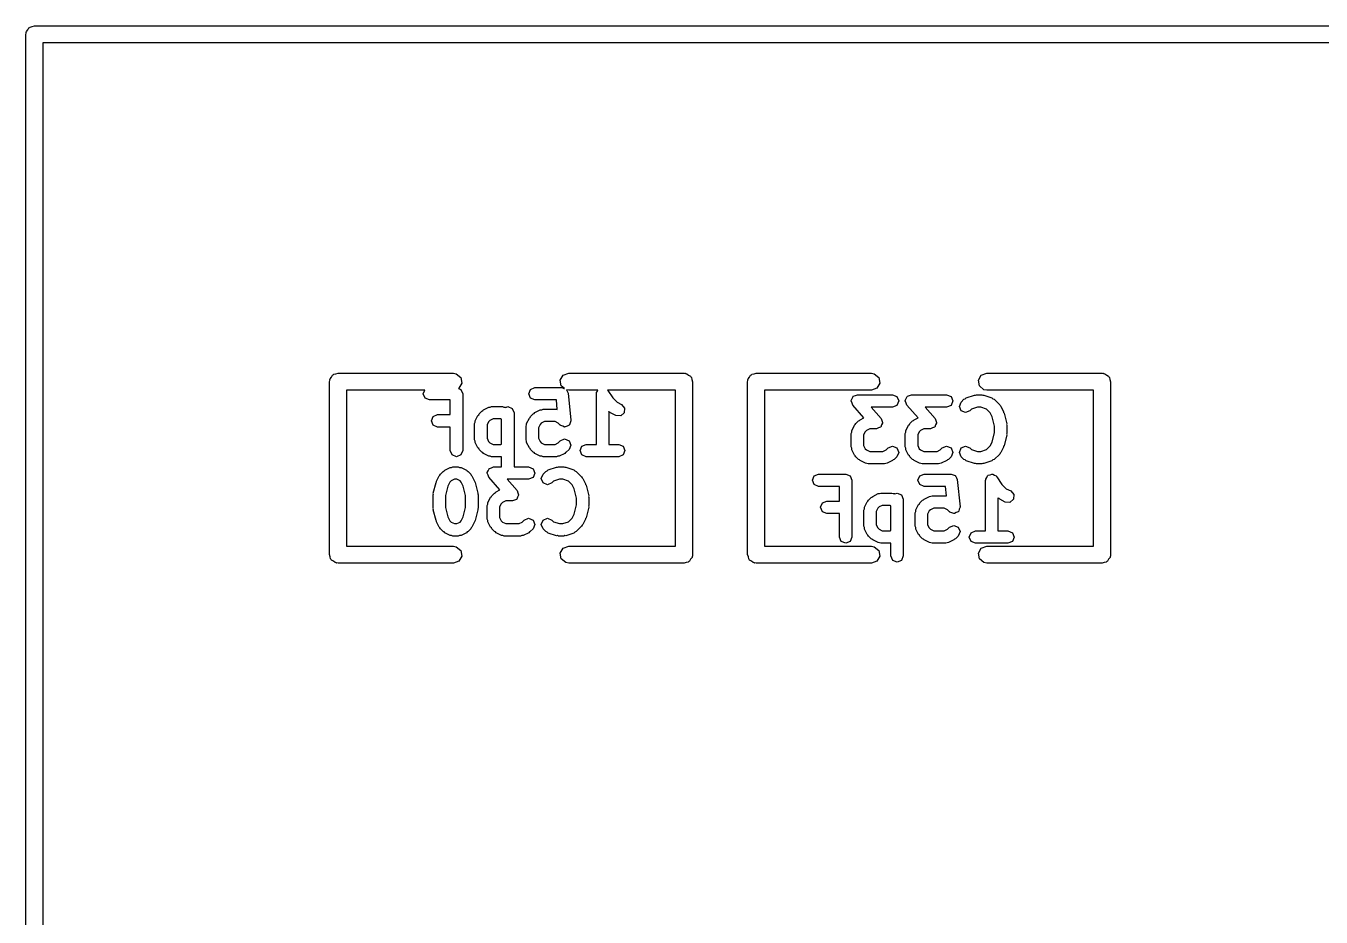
# Model space of a CAD drawing. Extents: x 0.04 to 3.57, y 0.34 to 1.61.
# Drawn here: x 1.8317 to 2.281, y 1.2993 to 1.6084 of the extents above; entities that cross this region are included whole.
import ezdxf

# ---------------------------------------------------------------- set-up
doc = ezdxf.new("R2010")
doc.units = 0
doc.header["$MEASUREMENT"] = 0
doc.layers.add('BLACK', color=7, linetype='CONTINUOUS')

msp = doc.modelspace()

# ---------------------------------------------------------------- linework, layer by layer
at = {"layer": 'BLACK', "linetype": 'CONTINUOUS'}
for p, q in [((1.83396, 1.60816), (1.83469, 1.60843)), ((1.83469, 1.60843), (3.56697, 1.60843)), ((1.83173, 1.60547), (1.8318, 1.60586)), ((1.83173, 0.40469), (1.83173, 1.60547)), ((1.83178, 1.60599), (1.83184, 1.6061)), ((1.8318, 1.60586), (1.83178, 1.60599)), ((1.83184, 1.6061), (1.83191, 1.60648)), ((1.83191, 1.60648), (1.8324, 1.60707)), ((1.8324, 1.60707), (1.83279, 1.60773)), ((1.83279, 1.60773), (1.83304, 1.60783)), ((1.83304, 1.60783), (1.83321, 1.60803)), ((1.83321, 1.60803), (1.83396, 1.60816)), ((1.83764, 1.60252), (1.83764, 0.40764)), ((3.56402, 1.60252), (1.83764, 1.60252)), ((1.93772, 1.4866), (1.9381, 1.48726)), ((1.9381, 1.48726), (1.93835, 1.48735)), ((1.93835, 1.48735), (1.93852, 1.48756)), ((1.93852, 1.48756), (1.93928, 1.48769)), ((1.93928, 1.48769), (1.94, 1.48795)), ((1.94, 1.48795), (1.98, 1.48795)), ((1.98, 1.48795), (1.98101, 1.48777)), ((1.98101, 1.48777), (1.98256, 1.48648)), ((2.01709, 1.48551), (2.0181, 1.48726)), ((2.0181, 1.48726), (2.02, 1.48795)), ((2.02, 1.48795), (2.06, 1.48795)), ((2.06, 1.48795), (2.06038, 1.48789)), ((2.06038, 1.48789), (2.06051, 1.48791)), ((2.06051, 1.48791), (2.06063, 1.48784)), ((2.06063, 1.48784), (2.06101, 1.48777)), ((2.06101, 1.48777), (2.0616, 1.48728)), ((2.0616, 1.48728), (2.06226, 1.4869)), ((2.08272, 1.4866), (2.0831, 1.48726)), ((2.0831, 1.48726), (2.08335, 1.48735)), ((2.08335, 1.48735), (2.08352, 1.48756)), ((2.08352, 1.48756), (2.08428, 1.48769)), ((2.08428, 1.48769), (2.085, 1.48795)), ((2.085, 1.48795), (2.125, 1.48795)), ((2.125, 1.48795), (2.12601, 1.48777)), ((2.12601, 1.48777), (2.12756, 1.48648)), ((2.16209, 1.48551), (2.1631, 1.48726)), ((2.1631, 1.48726), (2.165, 1.48795)), ((2.165, 1.48795), (2.205, 1.48795)), ((2.205, 1.48795), (2.20538, 1.48789)), ((2.20538, 1.48789), (2.20551, 1.48791)), ((2.20551, 1.48791), (2.20563, 1.48784)), ((2.20563, 1.48784), (2.20601, 1.48777)), ((2.20601, 1.48777), (2.2066, 1.48728)), ((2.2066, 1.48728), (2.20726, 1.4869)), ((1.93705, 1.485), (1.93711, 1.48538)), ((1.93705, 1.425), (1.93705, 1.485)), ((1.93709, 1.48551), (1.93716, 1.48563)), ((1.93711, 1.48538), (1.93709, 1.48551)), ((1.93716, 1.48563), (1.93723, 1.48601)), ((1.93723, 1.48601), (1.93772, 1.4866)), ((1.9819, 1.48274), (1.98175, 1.48268)), ((1.98175, 1.48268), (1.9826, 1.48233)), ((1.98291, 1.48449), (1.9819, 1.48274)), ((1.98256, 1.48648), (1.98291, 1.48449)), ((2.00676, 1.48233), (2.00828, 1.48296)), ((2.00828, 1.48296), (2.01766, 1.48296)), ((2.01744, 1.48352), (2.01709, 1.48551)), ((2.01851, 1.48263), (2.01744, 1.48352)), ((2.01766, 1.48296), (2.01833, 1.48268)), ((2.01833, 1.48268), (2.01851, 1.48263)), ((2.06226, 1.4869), (2.06235, 1.48665)), ((2.06235, 1.48665), (2.06256, 1.48648)), ((2.06256, 1.48648), (2.06269, 1.48572)), ((2.06269, 1.48572), (2.06295, 1.485)), ((2.06295, 1.485), (2.06295, 1.425)), ((2.08205, 1.485), (2.08211, 1.48538)), ((2.08205, 1.425), (2.08205, 1.485)), ((2.08209, 1.48551), (2.08216, 1.48563)), ((2.08211, 1.48538), (2.08209, 1.48551)), ((2.08216, 1.48563), (2.08223, 1.48601)), ((2.08223, 1.48601), (2.08272, 1.4866)), ((2.1269, 1.48274), (2.125, 1.48205)), ((2.12791, 1.48449), (2.1269, 1.48274)), ((2.12756, 1.48648), (2.12791, 1.48449)), ((2.16244, 1.48352), (2.16209, 1.48551)), ((2.16399, 1.48223), (2.16244, 1.48352)), ((2.20726, 1.4869), (2.20735, 1.48665)), ((2.20735, 1.48665), (2.20756, 1.48648)), ((2.20756, 1.48648), (2.20769, 1.48572)), ((2.20769, 1.48572), (2.20795, 1.485)), ((2.20795, 1.485), (2.20795, 1.425)), ((1.97006, 1.48205), (1.94295, 1.48205)), ((1.94295, 1.48205), (1.94295, 1.42795)), ((1.96955, 1.48081), (1.97006, 1.48205)), ((1.97018, 1.47929), (1.96955, 1.48081)), ((1.9717, 1.47866), (1.97018, 1.47929)), ((1.97893, 1.47866), (1.9717, 1.47866)), ((1.97893, 1.47358), (1.97893, 1.47866)), ((1.9826, 1.48233), (1.98323, 1.48081)), ((1.98323, 1.48081), (1.98323, 1.46111)), ((2.00613, 1.48081), (2.00676, 1.48233)), ((2.00676, 1.47929), (2.00613, 1.48081)), ((2.00828, 1.47866), (2.00676, 1.47929)), ((2.01572, 1.47866), (2.00828, 1.47866)), ((2.01605, 1.47535), (2.01572, 1.47866)), ((2.02, 1.48205), (2.01925, 1.48218)), ((2.01925, 1.48218), (2.01946, 1.48166)), ((2.01946, 1.48166), (2.0198, 1.48102)), ((2.0198, 1.48102), (2.02074, 1.47164)), ((2.0301, 1.48205), (2.02, 1.48205)), ((2.02959, 1.48081), (2.02967, 1.48101)), ((2.02959, 1.46326), (2.02959, 1.48081)), ((2.02963, 1.48123), (2.02998, 1.48175)), ((2.02967, 1.48101), (2.02963, 1.48123)), ((2.02998, 1.48175), (2.0301, 1.48205)), ((2.05705, 1.48205), (2.03346, 1.48205)), ((2.03346, 1.48205), (2.03352, 1.482)), ((2.03352, 1.482), (2.03528, 1.47937)), ((2.03528, 1.47937), (2.03676, 1.47789)), ((2.05705, 1.42795), (2.05705, 1.48205)), ((2.125, 1.48205), (2.08795, 1.48205)), ((2.08795, 1.48205), (2.08795, 1.42795)), ((2.11799, 1.47831), (2.11802, 1.47838)), ((2.11828, 1.47761), (2.11799, 1.47831)), ((2.118, 1.47845), (2.11833, 1.47913)), ((2.11802, 1.47838), (2.118, 1.47845)), ((2.11833, 1.47913), (2.11862, 1.47983)), ((2.11862, 1.47983), (2.11869, 1.47986)), ((2.11869, 1.47986), (2.11872, 1.47993)), ((2.11872, 1.47993), (2.11944, 1.48017)), ((2.11944, 1.48017), (2.12014, 1.48046)), ((2.12014, 1.48046), (2.13234, 1.48046)), ((2.13234, 1.48046), (2.13386, 1.47983)), ((2.13386, 1.47983), (2.13449, 1.47831)), ((2.13449, 1.47831), (2.13386, 1.47679)), ((2.13675, 1.47831), (2.13678, 1.47838)), ((2.13704, 1.47761), (2.13675, 1.47831)), ((2.13676, 1.47845), (2.13709, 1.47913)), ((2.13678, 1.47838), (2.13676, 1.47845)), ((2.13709, 1.47913), (2.13738, 1.47983)), ((2.13738, 1.47983), (2.13745, 1.47986)), ((2.13745, 1.47986), (2.13749, 1.47993)), ((2.13749, 1.47993), (2.1382, 1.48017)), ((2.1382, 1.48017), (2.1389, 1.48046)), ((2.1389, 1.48046), (2.1511, 1.48046)), ((2.1511, 1.48046), (2.15262, 1.47983)), ((2.15262, 1.47983), (2.15325, 1.47831)), ((2.15325, 1.47831), (2.15262, 1.47679)), ((2.15614, 1.47795), (2.15708, 1.47889)), ((2.15708, 1.47889), (2.15754, 1.47908)), ((2.15754, 1.47908), (2.15792, 1.47941)), ((2.15792, 1.47941), (2.16074, 1.48035)), ((2.16074, 1.48035), (2.16109, 1.48032)), ((2.16109, 1.48032), (2.16142, 1.48046)), ((2.16142, 1.48046), (2.16329, 1.48046)), ((2.16329, 1.48046), (2.16362, 1.48032)), ((2.16362, 1.48032), (2.16397, 1.48035)), ((2.16397, 1.48035), (2.16679, 1.47941)), ((2.165, 1.48205), (2.16399, 1.48223)), ((2.20205, 1.48205), (2.165, 1.48205)), ((2.16679, 1.47941), (2.16717, 1.47908)), ((2.16717, 1.47908), (2.16763, 1.47889)), ((2.16763, 1.47889), (2.1695, 1.47702)), ((2.20205, 1.42795), (2.20205, 1.48205)), ((1.97299, 1.47295), (1.97451, 1.47358)), ((1.97451, 1.47358), (1.97893, 1.47358)), ((1.98854, 1.47333), (1.9888, 1.47356)), ((1.9888, 1.47356), (1.98894, 1.47389)), ((1.98894, 1.47389), (1.98988, 1.47483)), ((1.98988, 1.47483), (1.9902, 1.47496)), ((1.9902, 1.47496), (1.99044, 1.47523)), ((1.99044, 1.47523), (1.99231, 1.47617)), ((1.99231, 1.47617), (1.99281, 1.4762)), ((1.99281, 1.4762), (1.99327, 1.47639)), ((1.99327, 1.47639), (1.99703, 1.47639)), ((1.99703, 1.47639), (1.99749, 1.4762)), ((1.99749, 1.4762), (1.99799, 1.47617)), ((1.99799, 1.47617), (1.99815, 1.47608)), ((1.99815, 1.47608), (1.9989, 1.47639)), ((1.9989, 1.47639), (2.00042, 1.47576)), ((2.00042, 1.47576), (2.00105, 1.47424)), ((2.00105, 1.47424), (2.00105, 1.45546)), ((2.00676, 1.47295), (2.0077, 1.47389)), ((2.0077, 1.47389), (2.00803, 1.47402)), ((2.00803, 1.47402), (2.00826, 1.47429)), ((2.00826, 1.47429), (2.01014, 1.47523)), ((2.01014, 1.47523), (2.01064, 1.47526)), ((2.01064, 1.47526), (2.0111, 1.47546)), ((2.0111, 1.47546), (2.01579, 1.47546)), ((2.01579, 1.47546), (2.01605, 1.47535)), ((2.03397, 1.4746), (2.03389, 1.47468)), ((2.03389, 1.47468), (2.03389, 1.46326)), ((2.03429, 1.47446), (2.03397, 1.4746)), ((2.03453, 1.4742), (2.03429, 1.47446)), ((2.0364, 1.47326), (2.03453, 1.4742)), ((2.03676, 1.47789), (2.03833, 1.4771)), ((2.03929, 1.47422), (2.03804, 1.47314)), ((2.03833, 1.4771), (2.0394, 1.47586)), ((2.0394, 1.47586), (2.03929, 1.47422)), ((2.11852, 1.47689), (2.11828, 1.47761)), ((2.1224, 1.47246), (2.11852, 1.47689)), ((2.13234, 1.47616), (2.12488, 1.47616)), ((2.12488, 1.47616), (2.12833, 1.47222)), ((2.13386, 1.47679), (2.13234, 1.47616)), ((2.13728, 1.47689), (2.13704, 1.47761)), ((2.14116, 1.47246), (2.13728, 1.47689)), ((2.1511, 1.47616), (2.14364, 1.47616)), ((2.14364, 1.47616), (2.14709, 1.47222)), ((2.15262, 1.47679), (2.1511, 1.47616)), ((2.15551, 1.47643), (2.15614, 1.47795)), ((2.15614, 1.47491), (2.15551, 1.47643)), ((2.15766, 1.47428), (2.15614, 1.47491)), ((2.15918, 1.47491), (2.15766, 1.47428)), ((2.15976, 1.47549), (2.15918, 1.47491)), ((2.16177, 1.47616), (2.15976, 1.47549)), ((2.16294, 1.47616), (2.16177, 1.47616)), ((2.16495, 1.47549), (2.16294, 1.47616)), ((2.16622, 1.47422), (2.16495, 1.47549)), ((2.16689, 1.47287), (2.16622, 1.47422)), ((2.1695, 1.47702), (2.16964, 1.47669)), ((2.16964, 1.47669), (2.16991, 1.47646)), ((2.16991, 1.47646), (2.17084, 1.47458)), ((2.17084, 1.47458), (2.17086, 1.47434)), ((2.17086, 1.47434), (2.17101, 1.47414)), ((2.17101, 1.47414), (2.17195, 1.47039)), ((1.97236, 1.47143), (1.97299, 1.47295)), ((1.97299, 1.46991), (1.97236, 1.47143)), ((1.97451, 1.46928), (1.97299, 1.46991)), ((1.97893, 1.46928), (1.97451, 1.46928)), ((1.97893, 1.46111), (1.97893, 1.46928)), ((1.98737, 1.47049), (1.98756, 1.47095)), ((1.98737, 1.46486), (1.98737, 1.47049)), ((1.98756, 1.47095), (1.9876, 1.47145)), ((1.9876, 1.47145), (1.98854, 1.47333)), ((1.99223, 1.47109), (1.99167, 1.46998)), ((1.99167, 1.46998), (1.99167, 1.46537)), ((1.99267, 1.47154), (1.99223, 1.47109)), ((1.99378, 1.47209), (1.99267, 1.47154)), ((1.99652, 1.47209), (1.99378, 1.47209)), ((1.99675, 1.47198), (1.99652, 1.47209)), ((1.99675, 1.46338), (1.99675, 1.47198)), ((2.0052, 1.46955), (2.00539, 1.47002)), ((2.0052, 1.46486), (2.0052, 1.46955)), ((2.00539, 1.47002), (2.00542, 1.47051)), ((2.00542, 1.47051), (2.00636, 1.47239)), ((2.00636, 1.47239), (2.00663, 1.47262)), ((2.00663, 1.47262), (2.00676, 1.47295)), ((2.01005, 1.47016), (2.0095, 1.46905)), ((2.0095, 1.46905), (2.0095, 1.46537)), ((2.01049, 1.4706), (2.01005, 1.47016)), ((2.01161, 1.47116), (2.01049, 1.4706)), ((2.01528, 1.47116), (2.01161, 1.47116)), ((2.01639, 1.4706), (2.01528, 1.47116)), ((2.01708, 1.46991), (2.01639, 1.4706)), ((2.01719, 1.46987), (2.01708, 1.46991)), ((2.01724, 1.46977), (2.01719, 1.46987)), ((2.01793, 1.46956), (2.01724, 1.46977)), ((2.0186, 1.46928), (2.01793, 1.46956)), ((2.01871, 1.46932), (2.0186, 1.46928)), ((2.01882, 1.46929), (2.01871, 1.46932)), ((2.01945, 1.46963), (2.01882, 1.46929)), ((2.02012, 1.46991), (2.01945, 1.46963)), ((2.02017, 1.47001), (2.02012, 1.46991)), ((2.02027, 1.47007), (2.02017, 1.47001)), ((2.02048, 1.47076), (2.02027, 1.47007)), ((2.02075, 1.47143), (2.02048, 1.47076)), ((2.02074, 1.47164), (2.02071, 1.47153)), ((2.02071, 1.47153), (2.02075, 1.47143)), ((2.03804, 1.47314), (2.0364, 1.47326)), ((2.11822, 1.46801), (2.11916, 1.46989)), ((2.11916, 1.46989), (2.11942, 1.47012)), ((2.11942, 1.47012), (2.11956, 1.47045)), ((2.11956, 1.47045), (2.1205, 1.47139)), ((2.1205, 1.47139), (2.12082, 1.47152)), ((2.12082, 1.47152), (2.12106, 1.47179)), ((2.12106, 1.47179), (2.1224, 1.47246)), ((2.12812, 1.46919), (2.12741, 1.46894)), ((2.12816, 1.46926), (2.12812, 1.46919)), ((2.12823, 1.46928), (2.12816, 1.46926)), ((2.12852, 1.46998), (2.12823, 1.46928)), ((2.12833, 1.47222), (2.12857, 1.4715)), ((2.12885, 1.47066), (2.12852, 1.46998)), ((2.12857, 1.4715), (2.12886, 1.47081)), ((2.12886, 1.47081), (2.12883, 1.47073)), ((2.12883, 1.47073), (2.12885, 1.47066)), ((2.13698, 1.46801), (2.13792, 1.46989)), ((2.13792, 1.46989), (2.13818, 1.47012)), ((2.13818, 1.47012), (2.13832, 1.47045)), ((2.13832, 1.47045), (2.13926, 1.47139)), ((2.13926, 1.47139), (2.13959, 1.47152)), ((2.13959, 1.47152), (2.13982, 1.47179)), ((2.13982, 1.47179), (2.14116, 1.47246)), ((2.14688, 1.46919), (2.14617, 1.46894)), ((2.14692, 1.46926), (2.14688, 1.46919)), ((2.14699, 1.46928), (2.14692, 1.46926)), ((2.14728, 1.46998), (2.14699, 1.46928)), ((2.14709, 1.47222), (2.14733, 1.4715)), ((2.14761, 1.47066), (2.14728, 1.46998)), ((2.14733, 1.4715), (2.14762, 1.47081)), ((2.14762, 1.47081), (2.14759, 1.47073)), ((2.14759, 1.47073), (2.14761, 1.47066)), ((2.16771, 1.4696), (2.16689, 1.47287)), ((2.16771, 1.46732), (2.16771, 1.4696)), ((2.17195, 1.47039), (2.17191, 1.47012)), ((2.17191, 1.47012), (2.17201, 1.46987)), ((2.17201, 1.46987), (2.17201, 1.46705)), ((1.98756, 1.4644), (1.98737, 1.46486)), ((1.99167, 1.46537), (1.99223, 1.46426)), ((2.00539, 1.4644), (2.0052, 1.46486)), ((2.0095, 1.46537), (2.01005, 1.46426)), ((2.01708, 1.46451), (2.0186, 1.46514)), ((2.0186, 1.46514), (2.02012, 1.46451)), ((2.11799, 1.46705), (2.11818, 1.46752)), ((2.11799, 1.46236), (2.11799, 1.46705)), ((2.11818, 1.46752), (2.11822, 1.46801)), ((2.12285, 1.46766), (2.12229, 1.46655)), ((2.12229, 1.46655), (2.12229, 1.46287)), ((2.12329, 1.4681), (2.12285, 1.46766)), ((2.1244, 1.46866), (2.12329, 1.4681)), ((2.12671, 1.46866), (2.1244, 1.46866)), ((2.12741, 1.46894), (2.12671, 1.46866)), ((2.13675, 1.46705), (2.13694, 1.46752)), ((2.13675, 1.46236), (2.13675, 1.46705)), ((2.13694, 1.46752), (2.13698, 1.46801)), ((2.14161, 1.46766), (2.14105, 1.46655)), ((2.14105, 1.46655), (2.14105, 1.46287)), ((2.14205, 1.4681), (2.14161, 1.46766)), ((2.14316, 1.46866), (2.14205, 1.4681)), ((2.14547, 1.46866), (2.14316, 1.46866)), ((2.14617, 1.46894), (2.14547, 1.46866)), ((2.16689, 1.46405), (2.16771, 1.46732)), ((2.17195, 1.46653), (2.17101, 1.46278)), ((2.17201, 1.46705), (2.17191, 1.4668)), ((2.17191, 1.4668), (2.17195, 1.46653)), ((1.97956, 1.45959), (1.97893, 1.46111)), ((1.98323, 1.46111), (1.9826, 1.45959)), ((1.9876, 1.4639), (1.98756, 1.4644)), ((1.98854, 1.46202), (1.9876, 1.4639)), ((1.9888, 1.46179), (1.98854, 1.46202)), ((1.98894, 1.46147), (1.9888, 1.46179)), ((1.98988, 1.46053), (1.98894, 1.46147)), ((1.9902, 1.46039), (1.98988, 1.46053)), ((1.99044, 1.46013), (1.9902, 1.46039)), ((1.99231, 1.45919), (1.99044, 1.46013)), ((1.99223, 1.46426), (1.99267, 1.46382)), ((1.99267, 1.46382), (1.99378, 1.46326)), ((1.99378, 1.46326), (1.99652, 1.46326)), ((1.99652, 1.46326), (1.99675, 1.46338)), ((2.00542, 1.4639), (2.00539, 1.4644)), ((2.00636, 1.46202), (2.00542, 1.4639)), ((2.00663, 1.46179), (2.00636, 1.46202)), ((2.00676, 1.46147), (2.00663, 1.46179)), ((2.0077, 1.46053), (2.00676, 1.46147)), ((2.00803, 1.46039), (2.0077, 1.46053)), ((2.00826, 1.46013), (2.00803, 1.46039)), ((2.01014, 1.45919), (2.00826, 1.46013)), ((2.01005, 1.46426), (2.01049, 1.46382)), ((2.01049, 1.46382), (2.01161, 1.46326)), ((2.01161, 1.46326), (2.01528, 1.46326)), ((2.01528, 1.46326), (2.01639, 1.46382)), ((2.01639, 1.46382), (2.01708, 1.46451)), ((2.01863, 1.46013), (2.01675, 1.45919)), ((2.01886, 1.46039), (2.01863, 1.46013)), ((2.01918, 1.46053), (2.01886, 1.46039)), ((2.02012, 1.46147), (2.01918, 1.46053)), ((2.02012, 1.46451), (2.02075, 1.46299)), ((2.02075, 1.46299), (2.02012, 1.46147)), ((2.02396, 1.46111), (2.02459, 1.46263)), ((2.02459, 1.45959), (2.02396, 1.46111)), ((2.02459, 1.46263), (2.02611, 1.46326)), ((2.02611, 1.46326), (2.02959, 1.46326)), ((2.03389, 1.46326), (2.03736, 1.46326)), ((2.03736, 1.46326), (2.03888, 1.46263)), ((2.03888, 1.46263), (2.03951, 1.46111)), ((2.03951, 1.46111), (2.03888, 1.45959)), ((2.11818, 1.4619), (2.11799, 1.46236)), ((2.11822, 1.4614), (2.11818, 1.4619)), ((2.11916, 1.45952), (2.11822, 1.4614)), ((2.12229, 1.46287), (2.12285, 1.46176)), ((2.12285, 1.46176), (2.12329, 1.46132)), ((2.12329, 1.46132), (2.1244, 1.46076)), ((2.1244, 1.46076), (2.12901, 1.46076)), ((2.12901, 1.46076), (2.13012, 1.46132)), ((2.13012, 1.46132), (2.13082, 1.46201)), ((2.13082, 1.46201), (2.13234, 1.46264)), ((2.13234, 1.46264), (2.13386, 1.46201)), ((2.13386, 1.46201), (2.13449, 1.46049)), ((2.13449, 1.46049), (2.13386, 1.45897)), ((2.13694, 1.4619), (2.13675, 1.46236)), ((2.13698, 1.4614), (2.13694, 1.4619)), ((2.13792, 1.45952), (2.13698, 1.4614)), ((2.14105, 1.46287), (2.14161, 1.46176)), ((2.14161, 1.46176), (2.14205, 1.46132)), ((2.14205, 1.46132), (2.14316, 1.46076)), ((2.14316, 1.46076), (2.14778, 1.46076)), ((2.14778, 1.46076), (2.14889, 1.46132)), ((2.14889, 1.46132), (2.14958, 1.46201)), ((2.14958, 1.46201), (2.1511, 1.46264)), ((2.1511, 1.46264), (2.15262, 1.46201)), ((2.15262, 1.46201), (2.15325, 1.46049)), ((2.15325, 1.46049), (2.15262, 1.45897)), ((2.15551, 1.46049), (2.15614, 1.46201)), ((2.15614, 1.45897), (2.15551, 1.46049)), ((2.15614, 1.46201), (2.15766, 1.46264)), ((2.15766, 1.46264), (2.15918, 1.46201)), ((2.15918, 1.46201), (2.15976, 1.46143)), ((2.15976, 1.46143), (2.16177, 1.46076)), ((2.16177, 1.46076), (2.16294, 1.46076)), ((2.16294, 1.46076), (2.16495, 1.46143)), ((2.16495, 1.46143), (2.16622, 1.4627)), ((2.16622, 1.4627), (2.16689, 1.46405)), ((2.16964, 1.46023), (2.1695, 1.4599)), ((2.16991, 1.46046), (2.16964, 1.46023)), ((2.17084, 1.46234), (2.16991, 1.46046)), ((2.17086, 1.46258), (2.17084, 1.46234)), ((2.17101, 1.46278), (2.17086, 1.46258)), ((1.98108, 1.45896), (1.97956, 1.45959)), ((1.9826, 1.45959), (1.98108, 1.45896)), ((1.99281, 1.45915), (1.99231, 1.45919)), ((1.99327, 1.45896), (1.99281, 1.45915)), ((1.99675, 1.45896), (1.99327, 1.45896)), ((1.99675, 1.45546), (1.99675, 1.45896)), ((2.01064, 1.45915), (2.01014, 1.45919)), ((2.0111, 1.45896), (2.01064, 1.45915)), ((2.01579, 1.45896), (2.0111, 1.45896)), ((2.01625, 1.45915), (2.01579, 1.45896)), ((2.01675, 1.45919), (2.01625, 1.45915)), ((2.02611, 1.45896), (2.02459, 1.45959)), ((2.03174, 1.45896), (2.02611, 1.45896)), ((2.03736, 1.45896), (2.03174, 1.45896)), ((2.03888, 1.45959), (2.03736, 1.45896)), ((2.11942, 1.45929), (2.11916, 1.45952)), ((2.11956, 1.45897), (2.11942, 1.45929)), ((2.1205, 1.45803), (2.11956, 1.45897)), ((2.12082, 1.45789), (2.1205, 1.45803)), ((2.12106, 1.45763), (2.12082, 1.45789)), ((2.12293, 1.45669), (2.12106, 1.45763)), ((2.12343, 1.45665), (2.12293, 1.45669)), ((2.12389, 1.45646), (2.12343, 1.45665)), ((2.12952, 1.45646), (2.12389, 1.45646)), ((2.12998, 1.45665), (2.12952, 1.45646)), ((2.13048, 1.45669), (2.12998, 1.45665)), ((2.13236, 1.45763), (2.13048, 1.45669)), ((2.13259, 1.45789), (2.13236, 1.45763)), ((2.13292, 1.45803), (2.13259, 1.45789)), ((2.13386, 1.45897), (2.13292, 1.45803)), ((2.13818, 1.45929), (2.13792, 1.45952)), ((2.13832, 1.45897), (2.13818, 1.45929)), ((2.13926, 1.45803), (2.13832, 1.45897)), ((2.13959, 1.45789), (2.13926, 1.45803)), ((2.13982, 1.45763), (2.13959, 1.45789)), ((2.14169, 1.45669), (2.13982, 1.45763)), ((2.14219, 1.45665), (2.14169, 1.45669)), ((2.14265, 1.45646), (2.14219, 1.45665)), ((2.14828, 1.45646), (2.14265, 1.45646)), ((2.14875, 1.45665), (2.14828, 1.45646)), ((2.14924, 1.45669), (2.14875, 1.45665)), ((2.15112, 1.45763), (2.14924, 1.45669)), ((2.15135, 1.45789), (2.15112, 1.45763)), ((2.15168, 1.45803), (2.15135, 1.45789)), ((2.15262, 1.45897), (2.15168, 1.45803)), ((2.15708, 1.45803), (2.15614, 1.45897)), ((2.15754, 1.45784), (2.15708, 1.45803)), ((2.15792, 1.45751), (2.15754, 1.45784)), ((2.16074, 1.45657), (2.15792, 1.45751)), ((2.16109, 1.4566), (2.16074, 1.45657)), ((2.16142, 1.45646), (2.16109, 1.4566)), ((2.16329, 1.45646), (2.16142, 1.45646)), ((2.16362, 1.4566), (2.16329, 1.45646)), ((2.16397, 1.45657), (2.16362, 1.4566)), ((2.16679, 1.45751), (2.16397, 1.45657)), ((2.16717, 1.45784), (2.16679, 1.45751)), ((2.16763, 1.45803), (2.16717, 1.45784)), ((2.1695, 1.4599), (2.16763, 1.45803)), ((1.97416, 1.45052), (1.97509, 1.4524)), ((1.97509, 1.4524), (1.97536, 1.45263)), ((1.97536, 1.45263), (1.9755, 1.45295)), ((1.9755, 1.45295), (1.97643, 1.45389)), ((1.97643, 1.45389), (1.97676, 1.45403)), ((1.97676, 1.45403), (1.97699, 1.45429)), ((1.97699, 1.45429), (1.97887, 1.45523)), ((1.97887, 1.45523), (1.97937, 1.45527)), ((1.98034, 1.45116), (1.97923, 1.4506)), ((1.97937, 1.45527), (1.97983, 1.45546)), ((1.97983, 1.45546), (1.98171, 1.45546)), ((1.9812, 1.45116), (1.98034, 1.45116)), ((1.98231, 1.4506), (1.9812, 1.45116)), ((1.98171, 1.45546), (1.98217, 1.45527)), ((1.98217, 1.45527), (1.98267, 1.45523)), ((1.98267, 1.45523), (1.98454, 1.45429)), ((1.98454, 1.45429), (1.98478, 1.45403)), ((1.98478, 1.45403), (1.9851, 1.45389)), ((1.9851, 1.45389), (1.98604, 1.45295)), ((1.98604, 1.45295), (1.98618, 1.45263)), ((1.98618, 1.45263), (1.98644, 1.4524)), ((1.98644, 1.4524), (1.98738, 1.45052)), ((1.99175, 1.45331), (1.99178, 1.45338)), ((1.99204, 1.45261), (1.99175, 1.45331)), ((1.99176, 1.45345), (1.99209, 1.45413)), ((1.99178, 1.45338), (1.99176, 1.45345)), ((1.99228, 1.45189), (1.99204, 1.45261)), ((1.99209, 1.45413), (1.99238, 1.45483)), ((1.99616, 1.44746), (1.99228, 1.45189)), ((1.99238, 1.45483), (1.99245, 1.45486)), ((1.99245, 1.45486), (1.99249, 1.45493)), ((1.99249, 1.45493), (1.9932, 1.45517)), ((1.9932, 1.45517), (1.9939, 1.45546)), ((1.9939, 1.45546), (1.99675, 1.45546)), ((2.0061, 1.45116), (1.99864, 1.45116)), ((1.99864, 1.45116), (2.00209, 1.44722)), ((2.00105, 1.45546), (2.0061, 1.45546)), ((2.0061, 1.45546), (2.00762, 1.45483)), ((2.00762, 1.45179), (2.0061, 1.45116)), ((2.00762, 1.45483), (2.00825, 1.45331)), ((2.00825, 1.45331), (2.00762, 1.45179)), ((2.01051, 1.45143), (2.01114, 1.45295)), ((2.01114, 1.44991), (2.01051, 1.45143)), ((2.01114, 1.45295), (2.01208, 1.45389)), ((2.01208, 1.45389), (2.01254, 1.45408)), ((2.01254, 1.45408), (2.01292, 1.45441)), ((2.01292, 1.45441), (2.01574, 1.45535)), ((2.01677, 1.45116), (2.01476, 1.45049)), ((2.01574, 1.45535), (2.01609, 1.45532)), ((2.01609, 1.45532), (2.01642, 1.45546)), ((2.01642, 1.45546), (2.01829, 1.45546)), ((2.01794, 1.45116), (2.01677, 1.45116)), ((2.01995, 1.45049), (2.01794, 1.45116)), ((2.01829, 1.45546), (2.01862, 1.45532)), ((2.01862, 1.45532), (2.01897, 1.45535)), ((2.01897, 1.45535), (2.02179, 1.45441)), ((2.02179, 1.45441), (2.02217, 1.45408)), ((2.02217, 1.45408), (2.02263, 1.45389)), ((2.02263, 1.45389), (2.0245, 1.45202)), ((2.0245, 1.45202), (2.02464, 1.45169)), ((2.02464, 1.45169), (2.02491, 1.45146)), ((2.02491, 1.45146), (2.02584, 1.44958)), ((2.10455, 1.45081), (2.10518, 1.45233)), ((2.10518, 1.45233), (2.1067, 1.45296)), ((2.1067, 1.45296), (2.11608, 1.45296)), ((2.11608, 1.45296), (2.1176, 1.45233)), ((2.1176, 1.45233), (2.11823, 1.45081)), ((2.14113, 1.45081), (2.14176, 1.45233)), ((2.14176, 1.45233), (2.14328, 1.45296)), ((2.14328, 1.45296), (2.15266, 1.45296)), ((2.15266, 1.45296), (2.15333, 1.45268)), ((2.15333, 1.45268), (2.15403, 1.45247)), ((2.15403, 1.45247), (2.15408, 1.45237)), ((2.15408, 1.45237), (2.15418, 1.45233)), ((2.15418, 1.45233), (2.15446, 1.45166)), ((2.15446, 1.45166), (2.1548, 1.45102)), ((2.16463, 1.45123), (2.16498, 1.45175)), ((2.16467, 1.45101), (2.16463, 1.45123)), ((2.16498, 1.45175), (2.16522, 1.45233)), ((2.16522, 1.45233), (2.16542, 1.45241)), ((2.16542, 1.45241), (2.16554, 1.4526)), ((2.16554, 1.4526), (2.16616, 1.45272)), ((2.16616, 1.45272), (2.16674, 1.45296)), ((2.16674, 1.45296), (2.16694, 1.45288)), ((2.16694, 1.45288), (2.16716, 1.45292)), ((2.16716, 1.45292), (2.16768, 1.45257)), ((2.16768, 1.45257), (2.16826, 1.45233)), ((2.16826, 1.45233), (2.16834, 1.45213)), ((2.16834, 1.45213), (2.16852, 1.452)), ((2.16852, 1.452), (2.17028, 1.44937)), ((1.97305, 1.44633), (1.97399, 1.45008)), ((1.97399, 1.45008), (1.97414, 1.45028)), ((1.97414, 1.45028), (1.97416, 1.45052)), ((1.97811, 1.44881), (1.97729, 1.44554)), ((1.97878, 1.45016), (1.97811, 1.44881)), ((1.97923, 1.4506), (1.97878, 1.45016)), ((1.98275, 1.45016), (1.98231, 1.4506)), ((1.98343, 1.44881), (1.98275, 1.45016)), ((1.98425, 1.44554), (1.98343, 1.44881)), ((1.98738, 1.45052), (1.9874, 1.45028)), ((1.9874, 1.45028), (1.98755, 1.45008)), ((1.98755, 1.45008), (1.98848, 1.44633)), ((1.99459, 1.44652), (1.99482, 1.44679)), ((1.99482, 1.44679), (1.99616, 1.44746)), ((2.00209, 1.44722), (2.00233, 1.4465)), ((2.01266, 1.44928), (2.01114, 1.44991)), ((2.01418, 1.44991), (2.01266, 1.44928)), ((2.01476, 1.45049), (2.01418, 1.44991)), ((2.02122, 1.44922), (2.01995, 1.45049)), ((2.02189, 1.44787), (2.02122, 1.44922)), ((2.02271, 1.4446), (2.02189, 1.44787)), ((2.02584, 1.44958), (2.02586, 1.44934)), ((2.02586, 1.44934), (2.02601, 1.44914)), ((2.02601, 1.44914), (2.02695, 1.44539)), ((2.10518, 1.44929), (2.10455, 1.45081)), ((2.1067, 1.44866), (2.10518, 1.44929)), ((2.11393, 1.44866), (2.1067, 1.44866)), ((2.11393, 1.44358), (2.11393, 1.44866)), ((2.11823, 1.45081), (2.11823, 1.43111)), ((2.14176, 1.44929), (2.14113, 1.45081)), ((2.14328, 1.44866), (2.14176, 1.44929)), ((2.15072, 1.44866), (2.14328, 1.44866)), ((2.15105, 1.44535), (2.15072, 1.44866)), ((2.1548, 1.45102), (2.15574, 1.44164)), ((2.16459, 1.45081), (2.16467, 1.45101)), ((2.16459, 1.43326), (2.16459, 1.45081)), ((2.17028, 1.44937), (2.17176, 1.44789)), ((2.17176, 1.44789), (2.17333, 1.4471)), ((2.17333, 1.4471), (2.1744, 1.44586)), ((1.97299, 1.44581), (1.97309, 1.44606)), ((1.97299, 1.44111), (1.97299, 1.44581)), ((1.97309, 1.44606), (1.97305, 1.44633)), ((1.97729, 1.44554), (1.97729, 1.44138)), ((1.98425, 1.44138), (1.98425, 1.44554)), ((1.98848, 1.44633), (1.98844, 1.44606)), ((1.98844, 1.44606), (1.98855, 1.44581)), ((1.98855, 1.44581), (1.98855, 1.44111)), ((1.99175, 1.44205), (1.99194, 1.44252)), ((1.99194, 1.44252), (1.99198, 1.44301)), ((1.99198, 1.44301), (1.99292, 1.44489)), ((1.99292, 1.44489), (1.99318, 1.44512)), ((1.99318, 1.44512), (1.99332, 1.44545)), ((1.99332, 1.44545), (1.99426, 1.44639)), ((1.99426, 1.44639), (1.99459, 1.44652)), ((1.99661, 1.44266), (1.99605, 1.44155)), ((1.99705, 1.4431), (1.99661, 1.44266)), ((1.99816, 1.44366), (1.99705, 1.4431)), ((2.00047, 1.44366), (1.99816, 1.44366)), ((2.00117, 1.44394), (2.00047, 1.44366)), ((2.00188, 1.44419), (2.00117, 1.44394)), ((2.00192, 1.44426), (2.00188, 1.44419)), ((2.00199, 1.44428), (2.00192, 1.44426)), ((2.00228, 1.44498), (2.00199, 1.44428)), ((2.00261, 1.44566), (2.00228, 1.44498)), ((2.00233, 1.4465), (2.00262, 1.44581)), ((2.00262, 1.44581), (2.00259, 1.44573)), ((2.00259, 1.44573), (2.00261, 1.44566)), ((2.02189, 1.43905), (2.02271, 1.44232)), ((2.02271, 1.44232), (2.02271, 1.4446)), ((2.02695, 1.44539), (2.02691, 1.44512)), ((2.02691, 1.44512), (2.02701, 1.44487)), ((2.02701, 1.44487), (2.02701, 1.44205)), ((2.10736, 1.44143), (2.10799, 1.44295)), ((2.10799, 1.44295), (2.10951, 1.44358)), ((2.10951, 1.44358), (2.11393, 1.44358)), ((2.1226, 1.44145), (2.12354, 1.44333)), ((2.12354, 1.44333), (2.1238, 1.44356)), ((2.1238, 1.44356), (2.12394, 1.44389)), ((2.12394, 1.44389), (2.12488, 1.44483)), ((2.12488, 1.44483), (2.1252, 1.44496)), ((2.1252, 1.44496), (2.12544, 1.44523)), ((2.12544, 1.44523), (2.12731, 1.44617)), ((2.12731, 1.44617), (2.12781, 1.4462)), ((2.12878, 1.44209), (2.12767, 1.44154)), ((2.12781, 1.4462), (2.12827, 1.44639)), ((2.12827, 1.44639), (2.13203, 1.44639)), ((2.13152, 1.44209), (2.12878, 1.44209)), ((2.13175, 1.44198), (2.13152, 1.44209)), ((2.13203, 1.44639), (2.13249, 1.4462)), ((2.13249, 1.4462), (2.13299, 1.44617)), ((2.13299, 1.44617), (2.13315, 1.44608)), ((2.13315, 1.44608), (2.1339, 1.44639)), ((2.1339, 1.44639), (2.13542, 1.44576)), ((2.13542, 1.44576), (2.13605, 1.44424)), ((2.13605, 1.44424), (2.13605, 1.42454)), ((2.14042, 1.44051), (2.14136, 1.44239)), ((2.14136, 1.44239), (2.14163, 1.44262)), ((2.14163, 1.44262), (2.14176, 1.44295)), ((2.14176, 1.44295), (2.1427, 1.44389)), ((2.1427, 1.44389), (2.14303, 1.44402)), ((2.14303, 1.44402), (2.14326, 1.44429)), ((2.14326, 1.44429), (2.14514, 1.44523)), ((2.14514, 1.44523), (2.14564, 1.44526)), ((2.14564, 1.44526), (2.1461, 1.44546)), ((2.1461, 1.44546), (2.15079, 1.44546)), ((2.15079, 1.44546), (2.15105, 1.44535)), ((2.16897, 1.4446), (2.16889, 1.44468)), ((2.16889, 1.44468), (2.16889, 1.43326)), ((2.16929, 1.44446), (2.16897, 1.4446)), ((2.16953, 1.4442), (2.16929, 1.44446)), ((2.1714, 1.44326), (2.16953, 1.4442)), ((2.17304, 1.44314), (2.1714, 1.44326)), ((2.17429, 1.44422), (2.17304, 1.44314)), ((2.1744, 1.44586), (2.17429, 1.44422)), ((1.97309, 1.44086), (1.97299, 1.44111)), ((1.97305, 1.44059), (1.97309, 1.44086)), ((1.97399, 1.43684), (1.97305, 1.44059)), ((1.97729, 1.44138), (1.97811, 1.43811)), ((1.97811, 1.43811), (1.97878, 1.43676)), ((1.98275, 1.43676), (1.98343, 1.43811)), ((1.98343, 1.43811), (1.98425, 1.44138)), ((1.98848, 1.44059), (1.98755, 1.43684)), ((1.98855, 1.44111), (1.98844, 1.44086)), ((1.98844, 1.44086), (1.98848, 1.44059)), ((1.99175, 1.43736), (1.99175, 1.44205)), ((1.99605, 1.44155), (1.99605, 1.43787)), ((1.99605, 1.43787), (1.99661, 1.43676)), ((2.00458, 1.43701), (2.0061, 1.43764)), ((2.0061, 1.43764), (2.00762, 1.43701)), ((2.01114, 1.43701), (2.01266, 1.43764)), ((2.01266, 1.43764), (2.01418, 1.43701)), ((2.01995, 1.43643), (2.02122, 1.4377)), ((2.02122, 1.4377), (2.02189, 1.43905)), ((2.02586, 1.43758), (2.02584, 1.43734)), ((2.02601, 1.43778), (2.02586, 1.43758)), ((2.02695, 1.44153), (2.02601, 1.43778)), ((2.02701, 1.44205), (2.02691, 1.4418)), ((2.02691, 1.4418), (2.02695, 1.44153)), ((2.10799, 1.43991), (2.10736, 1.44143)), ((2.10951, 1.43928), (2.10799, 1.43991)), ((2.11393, 1.43928), (2.10951, 1.43928)), ((2.11393, 1.43111), (2.11393, 1.43928)), ((2.12237, 1.44049), (2.12256, 1.44095)), ((2.12237, 1.43486), (2.12237, 1.44049)), ((2.12256, 1.44095), (2.1226, 1.44145)), ((2.12723, 1.44109), (2.12667, 1.43998)), ((2.12667, 1.43998), (2.12667, 1.43537)), ((2.12767, 1.44154), (2.12723, 1.44109)), ((2.13175, 1.43338), (2.13175, 1.44198)), ((2.1402, 1.43955), (2.14039, 1.44002)), ((2.1402, 1.43486), (2.1402, 1.43955)), ((2.14039, 1.44002), (2.14042, 1.44051)), ((2.14505, 1.44016), (2.1445, 1.43905)), ((2.1445, 1.43905), (2.1445, 1.43537)), ((2.14549, 1.4406), (2.14505, 1.44016)), ((2.14661, 1.44116), (2.14549, 1.4406)), ((2.15028, 1.44116), (2.14661, 1.44116)), ((2.15139, 1.4406), (2.15028, 1.44116)), ((2.15208, 1.43991), (2.15139, 1.4406)), ((2.15219, 1.43987), (2.15208, 1.43991)), ((2.15224, 1.43977), (2.15219, 1.43987)), ((2.15293, 1.43956), (2.15224, 1.43977)), ((2.1536, 1.43928), (2.15293, 1.43956)), ((2.15371, 1.43932), (2.1536, 1.43928)), ((2.15382, 1.43929), (2.15371, 1.43932)), ((2.15445, 1.43963), (2.15382, 1.43929)), ((2.15512, 1.43991), (2.15445, 1.43963)), ((2.15517, 1.44001), (2.15512, 1.43991)), ((2.15527, 1.44007), (2.15517, 1.44001)), ((2.15548, 1.44076), (2.15527, 1.44007)), ((2.15575, 1.44143), (2.15548, 1.44076)), ((2.15574, 1.44164), (2.15571, 1.44153)), ((2.15571, 1.44153), (2.15575, 1.44143)), ((1.97414, 1.43664), (1.97399, 1.43684)), ((1.97416, 1.4364), (1.97414, 1.43664)), ((1.97509, 1.43452), (1.97416, 1.4364)), ((1.97536, 1.43429), (1.97509, 1.43452)), ((1.9755, 1.43397), (1.97536, 1.43429)), ((1.97643, 1.43303), (1.9755, 1.43397)), ((1.97878, 1.43676), (1.97923, 1.43632)), ((1.97923, 1.43632), (1.98034, 1.43576)), ((1.98034, 1.43576), (1.9812, 1.43576)), ((1.9812, 1.43576), (1.98231, 1.43632)), ((1.98231, 1.43632), (1.98275, 1.43676)), ((1.98604, 1.43397), (1.9851, 1.43303)), ((1.98618, 1.43429), (1.98604, 1.43397)), ((1.98644, 1.43452), (1.98618, 1.43429)), ((1.98738, 1.4364), (1.98644, 1.43452)), ((1.9874, 1.43664), (1.98738, 1.4364)), ((1.98755, 1.43684), (1.9874, 1.43664)), ((1.99194, 1.4369), (1.99175, 1.43736)), ((1.99198, 1.4364), (1.99194, 1.4369)), ((1.99292, 1.43452), (1.99198, 1.4364)), ((1.99318, 1.43429), (1.99292, 1.43452)), ((1.99332, 1.43397), (1.99318, 1.43429)), ((1.99426, 1.43303), (1.99332, 1.43397)), ((1.99661, 1.43676), (1.99705, 1.43632)), ((1.99705, 1.43632), (1.99816, 1.43576)), ((1.99816, 1.43576), (2.00278, 1.43576)), ((2.00278, 1.43576), (2.00389, 1.43632)), ((2.00389, 1.43632), (2.00458, 1.43701)), ((2.00762, 1.43397), (2.00668, 1.43303)), ((2.00762, 1.43701), (2.00825, 1.43549)), ((2.00825, 1.43549), (2.00762, 1.43397)), ((2.01051, 1.43549), (2.01114, 1.43701)), ((2.01114, 1.43397), (2.01051, 1.43549)), ((2.01208, 1.43303), (2.01114, 1.43397)), ((2.01418, 1.43701), (2.01476, 1.43643)), ((2.01476, 1.43643), (2.01677, 1.43576)), ((2.01677, 1.43576), (2.01794, 1.43576)), ((2.01794, 1.43576), (2.01995, 1.43643)), ((2.0245, 1.4349), (2.02263, 1.43303)), ((2.02464, 1.43523), (2.0245, 1.4349)), ((2.02491, 1.43546), (2.02464, 1.43523)), ((2.02584, 1.43734), (2.02491, 1.43546)), ((2.12256, 1.4344), (2.12237, 1.43486)), ((2.1226, 1.4339), (2.12256, 1.4344)), ((2.12354, 1.43202), (2.1226, 1.4339)), ((2.12667, 1.43537), (2.12723, 1.43426)), ((2.12723, 1.43426), (2.12767, 1.43382)), ((2.12767, 1.43382), (2.12878, 1.43326)), ((2.12878, 1.43326), (2.13152, 1.43326)), ((2.13152, 1.43326), (2.13175, 1.43338)), ((2.14039, 1.4344), (2.1402, 1.43486)), ((2.14042, 1.4339), (2.14039, 1.4344)), ((2.14136, 1.43202), (2.14042, 1.4339)), ((2.1445, 1.43537), (2.14505, 1.43426)), ((2.14505, 1.43426), (2.14549, 1.43382)), ((2.14549, 1.43382), (2.14661, 1.43326)), ((2.14661, 1.43326), (2.15028, 1.43326)), ((2.15028, 1.43326), (2.15139, 1.43382)), ((2.15139, 1.43382), (2.15208, 1.43451)), ((2.15208, 1.43451), (2.1536, 1.43514)), ((2.1536, 1.43514), (2.15512, 1.43451)), ((2.15512, 1.43451), (2.15575, 1.43299)), ((2.15959, 1.43263), (2.16111, 1.43326)), ((2.16111, 1.43326), (2.16459, 1.43326)), ((2.16889, 1.43326), (2.17236, 1.43326)), ((2.17236, 1.43326), (2.17388, 1.43263)), ((1.97676, 1.43289), (1.97643, 1.43303)), ((1.97699, 1.43263), (1.97676, 1.43289)), ((1.97887, 1.43169), (1.97699, 1.43263)), ((1.97937, 1.43165), (1.97887, 1.43169)), ((1.97983, 1.43146), (1.97937, 1.43165)), ((1.98171, 1.43146), (1.97983, 1.43146)), ((1.98217, 1.43165), (1.98171, 1.43146)), ((1.98267, 1.43169), (1.98217, 1.43165)), ((1.98454, 1.43263), (1.98267, 1.43169)), ((1.98478, 1.43289), (1.98454, 1.43263)), ((1.9851, 1.43303), (1.98478, 1.43289)), ((1.99459, 1.43289), (1.99426, 1.43303)), ((1.99482, 1.43263), (1.99459, 1.43289)), ((1.99669, 1.43169), (1.99482, 1.43263)), ((1.99719, 1.43165), (1.99669, 1.43169)), ((1.99765, 1.43146), (1.99719, 1.43165)), ((2.00328, 1.43146), (1.99765, 1.43146)), ((2.00375, 1.43165), (2.00328, 1.43146)), ((2.00424, 1.43169), (2.00375, 1.43165)), ((2.00612, 1.43263), (2.00424, 1.43169)), ((2.00635, 1.43289), (2.00612, 1.43263)), ((2.00668, 1.43303), (2.00635, 1.43289)), ((2.01254, 1.43284), (2.01208, 1.43303)), ((2.01292, 1.43251), (2.01254, 1.43284)), ((2.01574, 1.43157), (2.01292, 1.43251)), ((2.01609, 1.4316), (2.01574, 1.43157)), ((2.01642, 1.43146), (2.01609, 1.4316)), ((2.01829, 1.43146), (2.01642, 1.43146)), ((2.01862, 1.4316), (2.01829, 1.43146)), ((2.01897, 1.43157), (2.01862, 1.4316)), ((2.02179, 1.43251), (2.01897, 1.43157)), ((2.02217, 1.43284), (2.02179, 1.43251)), ((2.02263, 1.43303), (2.02217, 1.43284)), ((2.11456, 1.42959), (2.11393, 1.43111)), ((2.11608, 1.42896), (2.11456, 1.42959)), ((2.1176, 1.42959), (2.11608, 1.42896)), ((2.11823, 1.43111), (2.1176, 1.42959)), ((2.1238, 1.43179), (2.12354, 1.43202)), ((2.12394, 1.43147), (2.1238, 1.43179)), ((2.12488, 1.43053), (2.12394, 1.43147)), ((2.1252, 1.43039), (2.12488, 1.43053)), ((2.12544, 1.43013), (2.1252, 1.43039)), ((2.12731, 1.42919), (2.12544, 1.43013)), ((2.12781, 1.42915), (2.12731, 1.42919)), ((2.12827, 1.42896), (2.12781, 1.42915)), ((2.13175, 1.42896), (2.12827, 1.42896)), ((2.13175, 1.42454), (2.13175, 1.42896)), ((2.14163, 1.43179), (2.14136, 1.43202)), ((2.14176, 1.43147), (2.14163, 1.43179)), ((2.1427, 1.43053), (2.14176, 1.43147)), ((2.14303, 1.43039), (2.1427, 1.43053)), ((2.14326, 1.43013), (2.14303, 1.43039)), ((2.14514, 1.42919), (2.14326, 1.43013)), ((2.14564, 1.42915), (2.14514, 1.42919)), ((2.1461, 1.42896), (2.14564, 1.42915)), ((2.15079, 1.42896), (2.1461, 1.42896)), ((2.15125, 1.42915), (2.15079, 1.42896)), ((2.15175, 1.42919), (2.15125, 1.42915)), ((2.15363, 1.43013), (2.15175, 1.42919)), ((2.15386, 1.43039), (2.15363, 1.43013)), ((2.15418, 1.43053), (2.15386, 1.43039)), ((2.15512, 1.43147), (2.15418, 1.43053)), ((2.15575, 1.43299), (2.15512, 1.43147)), ((2.15896, 1.43111), (2.15959, 1.43263)), ((2.15959, 1.42959), (2.15896, 1.43111)), ((2.16111, 1.42896), (2.15959, 1.42959)), ((2.16674, 1.42896), (2.16111, 1.42896)), ((2.17236, 1.42896), (2.16674, 1.42896)), ((2.17388, 1.42959), (2.17236, 1.42896)), ((2.17388, 1.43263), (2.17451, 1.43111)), ((2.17451, 1.43111), (2.17388, 1.42959)), ((1.93731, 1.42428), (1.93705, 1.425)), ((1.93744, 1.42352), (1.93731, 1.42428)), ((1.94295, 1.42795), (1.98, 1.42795)), ((1.98, 1.42795), (1.98101, 1.42777)), ((1.98101, 1.42777), (1.98256, 1.42648)), ((1.98291, 1.42449), (1.9819, 1.42274)), ((1.98256, 1.42648), (1.98291, 1.42449)), ((2.01709, 1.42551), (2.0181, 1.42726)), ((2.01744, 1.42352), (2.01709, 1.42551)), ((2.0181, 1.42726), (2.02, 1.42795)), ((2.02, 1.42795), (2.05705, 1.42795)), ((2.06284, 1.42437), (2.06277, 1.42399)), ((2.06291, 1.42449), (2.06284, 1.42437)), ((2.06295, 1.425), (2.06289, 1.42462)), ((2.06289, 1.42462), (2.06291, 1.42449)), ((2.08231, 1.42428), (2.08205, 1.425)), ((2.08244, 1.42352), (2.08231, 1.42428)), ((2.08795, 1.42795), (2.125, 1.42795)), ((2.125, 1.42795), (2.12601, 1.42777)), ((2.12601, 1.42777), (2.12756, 1.42648)), ((2.12791, 1.42449), (2.1269, 1.42274)), ((2.12756, 1.42648), (2.12791, 1.42449)), ((2.13238, 1.42302), (2.13175, 1.42454)), ((2.13605, 1.42454), (2.13542, 1.42302)), ((2.16209, 1.42551), (2.1631, 1.42726)), ((2.16244, 1.42352), (2.16209, 1.42551)), ((2.1631, 1.42726), (2.165, 1.42795)), ((2.165, 1.42795), (2.20205, 1.42795)), ((2.20784, 1.42437), (2.20777, 1.42399)), ((2.20791, 1.42449), (2.20784, 1.42437)), ((2.20795, 1.425), (2.20789, 1.42462)), ((2.20789, 1.42462), (2.20791, 1.42449)), ((1.93765, 1.42335), (1.93744, 1.42352)), ((1.93774, 1.4231), (1.93765, 1.42335)), ((1.9384, 1.42272), (1.93774, 1.4231)), ((1.93899, 1.42223), (1.9384, 1.42272)), ((1.93937, 1.42216), (1.93899, 1.42223)), ((1.93949, 1.42209), (1.93937, 1.42216)), ((1.93962, 1.42211), (1.93949, 1.42209)), ((1.94, 1.42205), (1.93962, 1.42211)), ((1.98, 1.42205), (1.94, 1.42205)), ((1.9819, 1.42274), (1.98, 1.42205)), ((2.01899, 1.42223), (2.01744, 1.42352)), ((2.02, 1.42205), (2.01899, 1.42223)), ((2.06, 1.42205), (2.02, 1.42205)), ((2.06072, 1.42231), (2.06, 1.42205)), ((2.06148, 1.42244), (2.06072, 1.42231)), ((2.06165, 1.42265), (2.06148, 1.42244)), ((2.0619, 1.42274), (2.06165, 1.42265)), ((2.06228, 1.4234), (2.0619, 1.42274)), ((2.06277, 1.42399), (2.06228, 1.4234)), ((2.08265, 1.42335), (2.08244, 1.42352)), ((2.08274, 1.4231), (2.08265, 1.42335)), ((2.0834, 1.42272), (2.08274, 1.4231)), ((2.08399, 1.42223), (2.0834, 1.42272)), ((2.08437, 1.42216), (2.08399, 1.42223)), ((2.08449, 1.42209), (2.08437, 1.42216)), ((2.08462, 1.42211), (2.08449, 1.42209)), ((2.085, 1.42205), (2.08462, 1.42211)), ((2.125, 1.42205), (2.085, 1.42205)), ((2.1269, 1.42274), (2.125, 1.42205)), ((2.1339, 1.42239), (2.13238, 1.42302)), ((2.13542, 1.42302), (2.1339, 1.42239)), ((2.16399, 1.42223), (2.16244, 1.42352)), ((2.165, 1.42205), (2.16399, 1.42223)), ((2.205, 1.42205), (2.165, 1.42205)), ((2.20572, 1.42231), (2.205, 1.42205)), ((2.20648, 1.42244), (2.20572, 1.42231)), ((2.20665, 1.42265), (2.20648, 1.42244)), ((2.2069, 1.42274), (2.20665, 1.42265)), ((2.20728, 1.4234), (2.2069, 1.42274)), ((2.20777, 1.42399), (2.20728, 1.4234))]:
    msp.add_line(p, q, dxfattribs=at)

doc.saveas('drawing.dxf')
